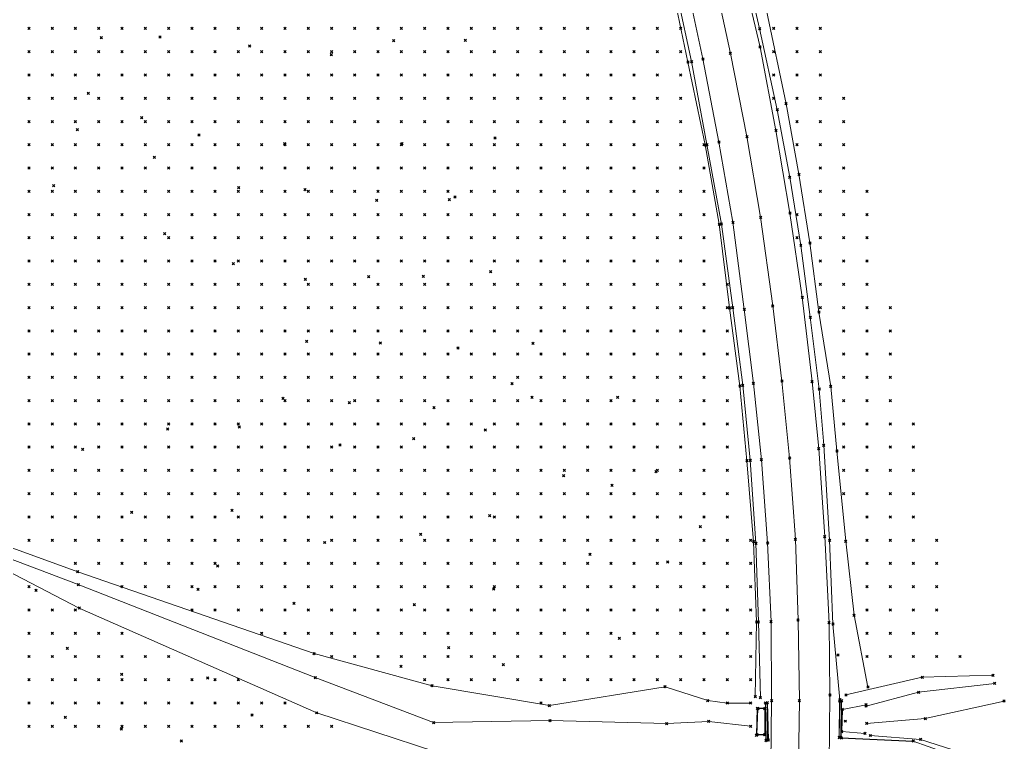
# Model space of a CAD drawing. Header units: metres. Extents: x 441556 to 446409, y 432338 to 461058.
# Drawn here: x 442330.7 to 442457.7, y 456723 to 456816.2 of the extents above; entities that cross this region are included whole.
import ezdxf

# ---------------------------------------------------------------- set-up
doc = ezdxf.new("R2010")
doc.units = ezdxf.units.M
doc.header["$MEASUREMENT"] = 0
doc.header["$PDMODE"] = 35
doc.header["$PDSIZE"] = 0.15
for name, color, linetype, lineweight in [('DTM-BRE-RevN_GRP_ CAROSABIL', 2, 'Continuous', 0), ('DTM-BRE-RevN_GRP_AX', 2, 'Continuous', 0), ('DTM-BRE-RevN_GRP_CAMERA CADERE JOS', 2, 'Continuous', 0), ('DTM-BRE-RevN_GRP_CAMERA CADERE SUS', 2, 'Continuous', 0), ('DTM-BRE-RevN_GRP_CANAL SCURGERE JOS', 2, 'Continuous', 0), ('DTM-BRE-RevN_GRP_FIRUL APEI', 2, 'Continuous', 0), ('DTM-BRE-RevN_GRP_PARAPET BETON_JOS', 2, 'Continuous', 0), ('DTM-BRE-RevN_GRP_PARAPET BETON_SUS', 2, 'Continuous', 0), ('DTM-BRE-RevN_GRP_PARAPET METALIC', 2, 'Continuous', 0), ('DTM-BRE-RevN_GRP_RAU', 2, 'Continuous', 0), ('DTM-BRE-RevN_GRP_TALUZ SUS', 2, 'Continuous', 0), ('DTM-BRE-RevN_YP_RevK', 1, 'Continuous', 0), ('DTM-BRE-RevN_YP_RevK_0YP', 1, 'Continuous', 0), ('DTM-BRE-RevN_YP_RevN', 1, 'Continuous', 30), ('DTM-NOK-RevN_LIDAR_co_lidar', 91, 'Continuous', 0), ('DTM-NOK-RevN_RTK', 32, 'Continuous', 0)]:
    doc.layers.add(name, color=color, linetype=linetype, lineweight=lineweight)

msp = doc.modelspace()

# ---------------------------------------------------------------- linework, layer by layer
at = {"layer": 'DTM-BRE-RevN_GRP_ CAROSABIL'}
for p, q in [((442423.613, 456823.424, 363.708), (442426.131, 456812.699, 363.802)), ((442416.584, 456821.347, 363.652), (442418.772, 456811.158, 363.645)), ((442426.131, 456812.699, 363.802), (442428.19, 456801.95, 363.737)), ((442418.772, 456811.158, 363.645), (442420.835, 456800.438, 363.617)), ((442428.19, 456801.95, 363.737), (442429.987, 456791.295, 363.735)), ((442420.835, 456800.438, 363.617), (442422.646, 456790.096, 363.606)), ((442429.987, 456791.295, 363.735), (442431.582, 456780.435, 363.74)), ((442422.646, 456790.096, 363.606), (442424.102, 456778.858, 363.583)), ((442431.582, 456780.435, 363.74), (442432.847, 456769.564, 363.726)), ((442424.102, 456778.858, 363.583), (442425.283, 456769.326, 363.559)), ((442425.283, 456769.326, 363.559), (442426.319, 456759.49, 363.534)), ((442432.847, 456769.564, 363.726), (442433.69, 456760.904, 363.7)), ((442433.69, 456760.904, 363.7), (442434.464, 456749.565, 363.721)), ((442426.319, 456759.49, 363.534), (442427.102, 456748.749, 363.527)), ((442434.464, 456749.565, 363.721), (442435.023, 456738.465, 363.654)), ((442427.102, 456748.749, 363.527), (442427.551, 456738.616, 363.57)), ((442427.551, 456738.616, 363.57), (442427.632, 456728.403, 363.506)), ((442435.023, 456738.465, 363.654), (442435.136, 456729.154, 363.705)), ((442435.136, 456729.154, 363.705), (442434.948, 456711.799, 363.609)), ((442427.632, 456728.403, 363.506), (442427.435, 456711.834, 363.463))]:
    msp.add_line(p, q, dxfattribs=at)
at = {"layer": 'DTM-BRE-RevN_GRP_AX'}
for p, q in [((442422.311, 456811.869, 363.736), (442419.99, 456822.602, 363.703)), ((442424.45, 456801.141, 363.73), (442422.311, 456811.869, 363.736)), ((442426.21, 456790.753, 363.687), (442424.45, 456801.141, 363.73)), ((442427.778, 456779.311, 363.674), (442426.21, 456790.753, 363.687)), ((442428.957, 456769.619, 363.645), (442427.778, 456779.311, 363.674)), ((442429.935, 456759.721, 363.644), (442428.957, 456769.619, 363.645)), ((442430.701, 456749.228, 363.579), (442429.935, 456759.721, 363.644)), ((442431.033, 456738.809, 363.569), (442430.701, 456749.228, 363.579)), ((442431.204, 456728.427, 363.604), (442431.033, 456738.809, 363.569)), ((442430.987, 456711.673, 363.637), (442431.204, 456728.427, 363.604))]:
    msp.add_line(p, q, dxfattribs=at)
at = {"layer": 'DTM-BRE-RevN_GRP_CAMERA CADERE JOS'}
for p, q in [((442425.723, 456724.035, 361.944), (442425.856, 456727.367, 362.604)), ((442425.856, 456727.367, 362.604), (442426.738, 456727.391, 361.643)), ((442426.738, 456727.391, 361.643), (442426.745, 456724.038, 361.572)), ((442426.745, 456724.038, 361.572), (442425.723, 456724.035, 361.944))]:
    msp.add_line(p, q, dxfattribs=at)
at = {"layer": 'DTM-BRE-RevN_GRP_CAMERA CADERE SUS'}
for p, q in [((442425.661, 456723.959, 363.08), (442425.786, 456727.44, 363.102)), ((442425.786, 456727.44, 363.102), (442426.774, 456727.446, 363.258)), ((442426.774, 456727.446, 363.258), (442426.767, 456724.01, 363.064)), ((442426.767, 456724.01, 363.064), (442425.661, 456723.959, 363.08))]:
    msp.add_line(p, q, dxfattribs=at)
at = {"layer": 'DTM-BRE-RevN_GRP_CANAL SCURGERE JOS'}
for p, q in [((442436.758, 456727.277, 361.204), (442439.807, 456727.88, 361.182)), ((442436.674, 456724.431, 361.109), (442436.758, 456727.277, 361.204)), ((442439.651, 456724.182, 361.307), (442436.674, 456724.431, 361.109))]:
    msp.add_line(p, q, dxfattribs=at)
at = {"layer": 'DTM-BRE-RevN_GRP_FIRUL APEI'}
for p, q in [((442323.021, 456749.153, 384.99), (442338.279, 456743.38, 382.37)), ((442338.279, 456743.38, 382.37), (442368.814, 456731.394, 375.429)), ((442368.814, 456731.394, 375.429), (442384.073, 456725.59, 372.046)), ((442447.413, 456726.096, 359.285), (442457.586, 456728.371, 358.35)), ((442439.865, 456725.481, 360.696), (442447.413, 456726.096, 359.285)), ((442384.073, 456725.59, 372.046), (442399.075, 456725.85, 370.171)), ((442399.075, 456725.85, 370.171), (442414.105, 456725.461, 365.944)), ((442414.105, 456725.461, 365.944), (442419.518, 456725.747, 364.63)), ((442419.518, 456725.747, 364.63), (442424.907, 456725.112, 362.899))]:
    msp.add_line(p, q, dxfattribs=at)
at = {"layer": 'DTM-BRE-RevN_GRP_PARAPET BETON_JOS'}
for p, q in [((442426.821, 456728.104, 363.201), (442427.077, 456728.166, 363.349)), ((442426.896, 456723.267, 363.226), (442426.821, 456728.104, 363.201)), ((442427.077, 456728.166, 363.349), (442427.205, 456723.327, 363.426)), ((442436.347, 456723.64, 363.804), (442436.377, 456728.386, 363.789)), ((442436.377, 456728.386, 363.789), (442436.651, 456728.422, 363.695)), ((442436.6, 456723.608, 363.751), (442436.347, 456723.64, 363.804)), ((442427.205, 456723.327, 363.426), (442426.896, 456723.267, 363.226))]:
    msp.add_line(p, q, dxfattribs=at)
at = {"layer": 'DTM-BRE-RevN_GRP_PARAPET BETON_SUS'}
for p, q in [((442426.83, 456728.093, 363.8), (442427.041, 456728.123, 363.796)), ((442426.929, 456723.362, 363.821), (442426.83, 456728.093, 363.8)), ((442427.041, 456728.123, 363.796), (442427.079, 456723.363, 363.719)), ((442436.333, 456723.669, 363.949), (442436.428, 456728.347, 364.044)), ((442436.428, 456728.347, 364.044), (442436.611, 456728.355, 364.054)), ((442436.611, 456728.355, 364.054), (442436.566, 456723.647, 363.948)), ((442436.566, 456723.647, 363.948), (442436.333, 456723.669, 363.949)), ((442427.079, 456723.363, 363.719), (442426.929, 456723.362, 363.821))]:
    msp.add_line(p, q, dxfattribs=at)
at = {"layer": 'DTM-BRE-RevN_GRP_PARAPET METALIC'}
for p, q in [((442423.574, 456825.88, 363.81), (442426.086, 456815.078, 363.832)), ((442426.086, 456815.078, 363.832), (442428.344, 456804.62, 363.782)), ((442428.344, 456804.62, 363.782), (442429.965, 456795.903, 363.756)), ((442429.965, 456795.903, 363.756), (442431.391, 456787.125, 363.732)), ((442431.391, 456787.125, 363.732), (442432.606, 456777.857, 363.757)), ((442432.606, 456777.857, 363.757), (442433.763, 456768.585, 363.76)), ((442433.763, 456768.585, 363.76), (442434.35, 456761.351, 363.729)), ((442434.35, 456761.351, 363.729), (442435.093, 456749.089, 363.726)), ((442435.093, 456749.089, 363.726), (442435.535, 456738.284, 363.672)), ((442435.535, 456738.284, 363.672), (442436.438, 456728.531, 363.755))]:
    msp.add_line(p, q, dxfattribs=at)
at = {"layer": 'DTM-BRE-RevN_GRP_RAU'}
for p, q in [((442322.96, 456750.6, 386.37), (442338.209, 456745.033, 383.611)), ((442323.059, 456748.257, 386.439), (442338.408, 456740.348, 383.473)), ((442338.209, 456745.033, 383.611), (442368.682, 456734.495, 378.395)), ((442338.408, 456740.348, 383.473), (442369.006, 456726.846, 377.498)), ((442368.682, 456734.495, 378.395), (442383.872, 456730.336, 375.046)), ((442383.872, 456730.336, 375.046), (442398.993, 456727.786, 371.671)), ((442398.993, 456727.786, 371.671), (442413.905, 456730.2, 368.858)), ((442413.905, 456730.2, 368.858), (442419.404, 456728.431, 366.458)), ((442446.573, 456729.499, 360.487), (442456.369, 456730.649, 358.44)), ((442439.804, 456727.707, 361.078), (442446.573, 456729.499, 360.487)), ((442419.404, 456728.431, 366.458), (442421.908, 456728.112, 365.069)), ((442369.006, 456726.846, 377.498), (442384.232, 456721.844, 374.484)), ((442446.815, 456723.411, 361.094), (442440.334, 456723.923, 361.288)), ((442453.122, 456721.384, 360.504), (442446.815, 456723.411, 361.094))]:
    msp.add_line(p, q, dxfattribs=at)
at = {"layer": 'DTM-BRE-RevN_GRP_TALUZ SUS'}
for p, q in [((442429.493, 456805.379, 363.453), (442426.968, 456817.416, 363.297)), ((442431.155, 456796.299, 363.684), (442429.493, 456805.379, 363.453)), ((442432.557, 456787.433, 363.673), (442431.155, 456796.299, 363.684)), ((442433.718, 456778.515, 363.695), (442432.557, 456787.433, 363.673)), ((442435.247, 456768.933, 363.556), (442433.718, 456778.515, 363.695)), ((442436.044, 456760.628, 363.779), (442435.247, 456768.933, 363.556)), ((442437.175, 456748.961, 363.698), (442436.044, 456760.628, 363.779)), ((442438.254, 456739.423, 363.707), (442437.175, 456748.961, 363.698)), ((442440.037, 456730.174, 363.606), (442438.254, 456739.423, 363.707)), ((442437.208, 456729.154, 363.706), (442447.026, 456731.43, 360.659)), ((442447.026, 456731.43, 360.659), (442456.159, 456731.699, 358.3)), ((442451.659, 456721.127, 363.128), (442445.883, 456723.212, 363.13))]:
    msp.add_line(p, q, dxfattribs=at)
at = {"layer": 'DTM-BRE-RevN_YP_RevK'}
msp.add_line((442424.907, 456728.112, 364.132), (442421.908, 456728.112, 365.069), dxfattribs=at)
at = {"layer": 'DTM-BRE-RevN_YP_RevK_0YP'}
for p, q in [((442416.847, 456810.767, 363.905), (442414.728, 456820.936, 363.942)), ((442415.107, 456820.93, 363.36), (442417.305, 456810.826, 363.233)), ((442419.077, 456800.078, 363.773), (442416.847, 456810.767, 363.905)), ((442417.305, 456810.826, 363.233), (442419.282, 456800.111, 363.371)), ((442420.877, 456789.84, 363.602), (442419.077, 456800.078, 363.773)), ((442419.282, 456800.111, 363.371), (442421.163, 456789.869, 363.28)), ((442422.216, 456779.058, 363.613), (442420.877, 456789.84, 363.602)), ((442421.163, 456789.869, 363.28), (442422.621, 456779.073, 363.031)), ((442423.531, 456768.977, 363.649), (442422.216, 456779.058, 363.613)), ((442422.621, 456779.073, 363.031), (442423.91, 456769.084, 363.089)), ((442424.437, 456759.346, 363.67), (442423.531, 456768.977, 363.649)), ((442423.91, 456769.084, 363.089), (442424.872, 456759.422, 363.137)), ((442425.296, 456748.911, 363.608), (442424.437, 456759.346, 363.67)), ((442424.872, 456759.422, 363.137), (442425.609, 456748.707, 363.108)), ((442425.698, 456738.561, 363.596), (442425.296, 456748.911, 363.608)), ((442425.609, 456748.707, 363.108), (442425.918, 456738.577, 363.092)), ((442425.517, 456728.937, 363.481), (442425.698, 456738.561, 363.596)), ((442425.918, 456738.577, 363.092), (442426.187, 456728.817, 362.847))]:
    msp.add_line(p, q, dxfattribs=at)
at = {"layer": 'DTM-BRE-RevN_YP_RevN'}
for q in [(442436.651, 456728.422, 363.695), (442445.883, 456723.212, 363.13)]:
    msp.add_line((442436.6, 456723.608, 363.751), q, dxfattribs=at)
at = {"layer": 'DTM-NOK-RevN_LIDAR_co_lidar'}
for p in [(442331.928, 456815.093, 386.983), (442334.927, 456815.093, 386.43), (442337.926, 456815.093, 385.684), (442340.926, 456815.093, 384.922), (442343.925, 456815.093, 384.155), (442346.924, 456815.093, 383.439), (442349.924, 456815.093, 382.569), (442352.923, 456815.093, 381.902), (442355.922, 456815.093, 381.277), (442358.922, 456815.093, 380.615), (442361.921, 456815.093, 379.91), (442364.921, 456815.093, 379.255), (442367.92, 456815.093, 378.564), (442370.919, 456815.093, 377.908), (442373.919, 456815.093, 377.314), (442376.918, 456815.093, 376.727), (442379.917, 456815.093, 376.101), (442382.917, 456815.093, 375.37), (442385.916, 456815.093, 374.575), (442388.915, 456815.093, 373.847), (442391.915, 456815.093, 373.158), (442394.914, 456815.093, 372.374), (442397.913, 456815.093, 371.304), (442400.913, 456815.093, 370.514), (442403.912, 456815.093, 369.698), (442406.911, 456815.093, 368.922), (442409.911, 456815.093, 367.804), (442412.91, 456815.093, 365.917), (442415.909, 456815.093, 364.444), (442427.907, 456815.093, 363.089), (442430.906, 456815.093, 361.369), (442433.905, 456815.093, 359.194), (442331.928, 456812.093, 386.918), (442334.927, 456812.093, 386.407), (442337.926, 456812.093, 385.87), (442340.926, 456812.093, 385.006), (442343.925, 456812.093, 384.212), (442346.924, 456812.093, 383.505), (442349.924, 456812.093, 382.803), (442352.923, 456812.093, 382.118), (442355.922, 456812.093, 381.39), (442358.922, 456812.093, 380.754), (442361.921, 456812.093, 380.096), (442364.921, 456812.093, 379.413), (442367.92, 456812.093, 378.656), (442370.919, 456812.093, 377.972), (442373.919, 456812.093, 377.36), (442376.918, 456812.093, 376.78), (442379.917, 456812.093, 376.185), (442382.917, 456812.093, 375.469), (442385.916, 456812.093, 374.678), (442388.915, 456812.093, 373.915), (442391.915, 456812.093, 373.173), (442394.914, 456812.093, 372.492), (442397.913, 456812.093, 371.729), (442400.913, 456812.093, 370.876), (442403.912, 456812.093, 370.084), (442406.911, 456812.093, 368.837), (442409.911, 456812.093, 367.62), (442412.91, 456812.093, 366.493), (442415.909, 456812.093, 364.474), (442427.907, 456812.093, 363.215), (442430.906, 456812.093, 361.782), (442433.905, 456812.093, 359.759), (442331.928, 456809.094, 386.559), (442334.927, 456809.094, 386.01), (442337.926, 456809.094, 385.63), (442340.926, 456809.094, 385.026), (442343.925, 456809.094, 384.275), (442346.924, 456809.094, 383.506), (442349.924, 456809.094, 382.811), (442352.923, 456809.094, 382.159), (442355.922, 456809.094, 381.378), (442358.922, 456809.094, 380.68), (442361.921, 456809.094, 380.021), (442364.921, 456809.094, 379.341), (442367.92, 456809.094, 378.645), (442370.919, 456809.094, 378.04), (442373.919, 456809.094, 377.394), (442376.918, 456809.094, 376.723), (442379.917, 456809.094, 376.112), (442382.917, 456809.094, 375.388), (442385.916, 456809.094, 374.562), (442388.915, 456809.094, 373.827), (442391.915, 456809.094, 373.081), (442394.914, 456809.094, 372.492), (442397.913, 456809.094, 371.959), (442400.913, 456809.094, 371.224), (442403.912, 456809.094, 370.241), (442406.911, 456809.094, 368.993), (442409.911, 456809.094, 368.081), (442412.91, 456809.094, 366.94), (442415.909, 456809.094, 364.929), (442427.907, 456809.094, 363.512), (442430.906, 456809.094, 362.174), (442433.905, 456809.094, 360.213), (442331.928, 456806.094, 386.35), (442334.927, 456806.094, 385.68), (442337.926, 456806.094, 385.164), (442340.926, 456806.094, 384.919), (442343.925, 456806.094, 384.389), (442346.924, 456806.094, 383.612), (442349.924, 456806.094, 382.831), (442352.923, 456806.094, 382.113), (442355.922, 456806.094, 381.456), (442358.922, 456806.094, 380.793), (442361.921, 456806.094, 380.134), (442364.921, 456806.094, 379.469), (442367.92, 456806.094, 378.749), (442370.919, 456806.094, 378.054), (442373.919, 456806.094, 377.388), (442376.918, 456806.094, 376.728), (442379.917, 456806.094, 376.092), (442382.917, 456806.094, 375.445), (442385.916, 456806.094, 374.719), (442388.915, 456806.094, 373.905), (442391.915, 456806.094, 373.086), (442394.914, 456806.094, 372.446), (442397.913, 456806.094, 371.982), (442400.913, 456806.094, 371.486), (442403.912, 456806.094, 370.684), (442406.911, 456806.094, 369.759), (442409.911, 456806.094, 368.484), (442412.91, 456806.094, 367.203), (442415.909, 456806.094, 365.446), (442427.907, 456806.094, 363.825), (442430.906, 456806.094, 362.664), (442433.905, 456806.094, 360.631), (442436.905, 456806.094, 358.453), (442331.928, 456803.095, 386.378), (442334.927, 456803.095, 385.633), (442337.926, 456803.095, 385.003), (442340.926, 456803.095, 384.499), (442343.925, 456803.095, 384.178), (442346.924, 456803.095, 383.581), (442349.924, 456803.095, 382.762), (442352.923, 456803.095, 382.06), (442355.922, 456803.095, 381.436), (442358.922, 456803.095, 380.787), (442361.921, 456803.095, 380.125), (442364.921, 456803.095, 379.531), (442367.92, 456803.095, 378.867), (442370.919, 456803.095, 378.142), (442373.919, 456803.095, 377.372), (442376.918, 456803.095, 376.676), (442379.917, 456803.095, 376.069), (442382.917, 456803.095, 375.429), (442385.916, 456803.095, 374.797), (442388.915, 456803.095, 374.185), (442391.915, 456803.095, 373.538), (442394.914, 456803.095, 373.031), (442397.913, 456803.095, 372.484), (442400.913, 456803.095, 371.929), (442403.912, 456803.095, 371.303), (442406.911, 456803.095, 369.718), (442409.911, 456803.095, 368.698), (442412.91, 456803.095, 367.399), (442415.909, 456803.095, 365.961), (442430.906, 456803.095, 362.887), (442433.905, 456803.095, 360.862), (442436.905, 456803.095, 358.657), (442331.928, 456800.096, 386.616), (442334.927, 456800.096, 385.996), (442337.926, 456800.096, 385.236), (442340.926, 456800.096, 384.498), (442343.925, 456800.096, 383.888), (442346.924, 456800.096, 383.393), (442349.924, 456800.096, 382.852), (442352.923, 456800.096, 382.159), (442355.922, 456800.096, 381.472), (442358.922, 456800.096, 380.767), (442361.921, 456800.096, 380.042), (442364.921, 456800.096, 379.381), (442367.92, 456800.096, 378.775), (442370.919, 456800.096, 378.038), (442373.919, 456800.096, 377.248), (442376.918, 456800.096, 376.559), (442379.917, 456800.096, 375.955), (442382.917, 456800.096, 375.339), (442385.916, 456800.096, 374.734), (442388.915, 456800.096, 374.223), (442391.915, 456800.096, 373.708), (442394.914, 456800.096, 373.255), (442397.913, 456800.096, 372.632), (442400.913, 456800.096, 372.129), (442403.912, 456800.096, 371.497), (442406.911, 456800.096, 370.644), (442409.911, 456800.096, 368.777), (442412.91, 456800.096, 367.51), (442415.909, 456800.096, 365.854), (442418.909, 456800.096, 364.462), (442430.906, 456800.096, 363.211), (442433.905, 456800.096, 361.104), (442436.905, 456800.096, 358.977), (442331.928, 456797.096, 386.633), (442334.927, 456797.096, 386.04), (442337.926, 456797.096, 385.331), (442340.926, 456797.096, 384.665), (442343.925, 456797.096, 383.987), (442346.924, 456797.096, 383.192), (442349.924, 456797.096, 382.665), (442352.923, 456797.096, 382.286), (442355.922, 456797.096, 381.558), (442358.922, 456797.096, 380.744), (442361.921, 456797.096, 380.016), (442364.921, 456797.096, 379.4), (442367.92, 456797.096, 378.78), (442370.919, 456797.096, 378.192), (442373.919, 456797.096, 377.597), (442376.918, 456797.096, 376.936), (442379.917, 456797.096, 376.254), (442382.917, 456797.096, 375.58), (442385.916, 456797.096, 374.911), (442388.915, 456797.096, 374.342), (442391.915, 456797.096, 373.854), (442394.914, 456797.096, 373.16), (442397.913, 456797.096, 372.638), (442400.913, 456797.096, 372.05), (442403.912, 456797.096, 371.368), (442406.911, 456797.096, 370.771), (442409.911, 456797.096, 368.72), (442412.91, 456797.096, 367.605), (442415.909, 456797.096, 366.002), (442418.909, 456797.096, 364.373), (442433.905, 456797.096, 361.345), (442436.905, 456797.096, 359.377), (442331.928, 456794.097, 386.633), (442334.927, 456794.097, 386.005), (442337.926, 456794.097, 385.43), (442340.926, 456794.097, 384.74), (442343.925, 456794.097, 384.078), (442346.924, 456794.097, 383.291), (442349.924, 456794.097, 382.556), (442352.923, 456794.097, 382.045), (442355.922, 456794.097, 381.562), (442358.922, 456794.097, 380.826), (442361.921, 456794.097, 380.048), (442364.921, 456794.097, 379.473), (442367.92, 456794.097, 378.928), (442370.919, 456794.097, 378.31), (442373.919, 456794.097, 377.66), (442376.918, 456794.097, 377.002), (442379.917, 456794.097, 376.33), (442382.917, 456794.097, 375.668), (442385.916, 456794.097, 375.01), (442388.915, 456794.097, 374.405), (442391.915, 456794.097, 373.914), (442394.914, 456794.097, 373.126), (442397.913, 456794.097, 372.318), (442400.913, 456794.097, 371.763), (442403.912, 456794.097, 370.883), (442406.911, 456794.097, 370.365), (442409.911, 456794.097, 368.791), (442412.91, 456794.097, 367.461), (442415.909, 456794.097, 365.839), (442418.909, 456794.097, 364.395), (442433.905, 456794.097, 361.689), (442436.905, 456794.097, 359.671), (442439.904, 456794.097, 358.239), (442331.928, 456791.098, 386.681), (442334.927, 456791.098, 386.01), (442337.926, 456791.098, 385.419), (442340.926, 456791.098, 384.848), (442343.925, 456791.098, 384.152), (442346.924, 456791.098, 383.483), (442349.924, 456791.098, 382.764), (442352.923, 456791.098, 381.976), (442355.922, 456791.098, 381.463), (442358.922, 456791.098, 380.902), (442361.921, 456791.098, 380.208), (442364.921, 456791.098, 379.559), (442367.92, 456791.098, 378.908), (442370.919, 456791.098, 378.237), (442373.919, 456791.098, 377.611), (442376.918, 456791.098, 376.95), (442379.917, 456791.098, 376.267), (442382.917, 456791.098, 375.638), (442385.916, 456791.098, 374.992), (442388.915, 456791.098, 374.359), (442391.915, 456791.098, 373.724), (442394.914, 456791.098, 372.883), (442397.913, 456791.098, 372.053), (442400.913, 456791.098, 371.289), (442403.912, 456791.098, 370.398), (442406.911, 456791.098, 369.611), (442409.911, 456791.098, 368.389), (442412.91, 456791.098, 367.088), (442415.909, 456791.098, 366.032), (442418.909, 456791.098, 364.639), (442430.906, 456791.098, 363.604), (442433.905, 456791.098, 362.188), (442436.905, 456791.098, 360.045), (442439.904, 456791.098, 358.487), (442331.928, 456788.098, 386.875), (442334.927, 456788.098, 386.111), (442337.926, 456788.098, 385.341), (442340.926, 456788.098, 384.847), (442343.925, 456788.098, 384.191), (442346.924, 456788.098, 383.576), (442349.924, 456788.098, 382.926), (442352.923, 456788.098, 382.061), (442355.922, 456788.098, 381.361), (442358.922, 456788.098, 380.847), (442361.921, 456788.098, 380.376), (442364.921, 456788.098, 379.7), (442367.92, 456788.098, 378.942), (442370.919, 456788.098, 378.285), (442373.919, 456788.098, 377.66), (442376.918, 456788.098, 376.989), (442379.917, 456788.098, 376.271), (442382.917, 456788.098, 375.546), (442385.916, 456788.098, 374.875), (442388.915, 456788.098, 374.232), (442391.915, 456788.098, 373.517), (442394.914, 456788.098, 372.577), (442397.913, 456788.098, 371.633), (442400.913, 456788.098, 370.827), (442403.912, 456788.098, 370.146), (442406.911, 456788.098, 369.393), (442409.911, 456788.098, 368.343), (442412.91, 456788.098, 367.546), (442415.909, 456788.098, 366.559), (442418.909, 456788.098, 365.039), (442430.906, 456788.098, 363.776), (442433.905, 456788.098, 362.435), (442436.905, 456788.098, 360.235), (442439.904, 456788.098, 358.658), (442331.928, 456785.099, 386.785), (442334.927, 456785.099, 386.099), (442337.926, 456785.099, 385.35), (442340.926, 456785.099, 384.823), (442343.925, 456785.099, 384.205), (442346.924, 456785.099, 383.595), (442349.924, 456785.099, 382.863), (442352.923, 456785.099, 382.116), (442355.922, 456785.099, 381.436), (442358.922, 456785.099, 380.794), (442361.921, 456785.099, 380.406), (442364.921, 456785.099, 379.83), (442367.92, 456785.099, 379.077), (442370.919, 456785.099, 378.404), (442373.919, 456785.099, 377.754), (442376.918, 456785.099, 377.044), (442379.917, 456785.099, 376.281), (442382.917, 456785.099, 375.544), (442385.916, 456785.099, 374.886), (442388.915, 456785.099, 374.186), (442391.915, 456785.099, 373.462), (442394.914, 456785.099, 372.696), (442397.913, 456785.099, 371.928), (442400.913, 456785.099, 371.192), (442403.912, 456785.099, 370.55), (442406.911, 456785.099, 369.617), (442409.911, 456785.099, 368.698), (442412.91, 456785.099, 367.992), (442415.909, 456785.099, 366.959), (442418.909, 456785.099, 365.124), (442433.905, 456785.099, 362.734), (442436.905, 456785.099, 360.601), (442439.904, 456785.099, 358.903), (442331.928, 456782.1, 386.595), (442334.927, 456782.1, 386.035), (442337.926, 456782.1, 385.379), (442340.926, 456782.1, 384.834), (442343.925, 456782.1, 384.187), (442346.924, 456782.1, 383.501), (442349.924, 456782.1, 382.828), (442352.923, 456782.1, 382.165), (442355.922, 456782.1, 381.548), (442358.922, 456782.1, 380.792), (442361.921, 456782.1, 380.315), (442364.921, 456782.1, 379.889), (442367.92, 456782.1, 379.239), (442370.919, 456782.1, 378.523), (442373.919, 456782.1, 377.874), (442376.918, 456782.1, 377.196), (442379.917, 456782.1, 376.441), (442382.917, 456782.1, 375.691), (442385.916, 456782.1, 375.002), (442388.915, 456782.1, 374.34), (442391.915, 456782.1, 373.668), (442394.914, 456782.1, 373.015), (442397.913, 456782.1, 372.381), (442400.913, 456782.1, 371.666), (442403.912, 456782.1, 370.945), (442406.911, 456782.1, 370.119), (442409.911, 456782.1, 369.571), (442412.91, 456782.1, 368.261), (442415.909, 456782.1, 367.071), (442418.909, 456782.1, 365.199), (442421.908, 456782.1, 364.021), (442433.905, 456782.1, 363.066), (442436.905, 456782.1, 361.129), (442439.904, 456782.1, 359.248), (442331.928, 456779.1, 386.419), (442334.927, 456779.1, 385.888), (442337.926, 456779.1, 385.351), (442340.926, 456779.1, 384.789), (442343.925, 456779.1, 384.168), (442346.924, 456779.1, 383.467), (442349.924, 456779.1, 382.811), (442352.923, 456779.1, 382.117), (442355.922, 456779.1, 381.532), (442358.922, 456779.1, 380.876), (442361.921, 456779.1, 380.276), (442364.921, 456779.1, 379.903), (442367.92, 456779.1, 379.372), (442370.919, 456779.1, 378.708), (442373.919, 456779.1, 378.032), (442376.918, 456779.1, 377.306), (442379.917, 456779.1, 376.57), (442382.917, 456779.1, 375.863), (442385.916, 456779.1, 375.179), (442388.915, 456779.1, 374.549), (442391.915, 456779.1, 373.894), (442394.914, 456779.1, 373.215), (442397.913, 456779.1, 372.549), (442400.913, 456779.1, 371.954), (442403.912, 456779.1, 371.185), (442406.911, 456779.1, 369.991), (442409.911, 456779.1, 369.14), (442412.91, 456779.1, 367.889), (442415.909, 456779.1, 366.786), (442418.909, 456779.1, 365.441), (442421.908, 456779.1, 364.155), (442433.905, 456779.1, 363.339), (442436.905, 456779.1, 361.632), (442439.904, 456779.1, 359.565), (442442.903, 456779.1, 358.222), (442331.928, 456776.101, 386.188), (442334.927, 456776.101, 385.625), (442337.926, 456776.101, 385.131), (442340.926, 456776.101, 384.575), (442343.925, 456776.101, 384.045), (442346.924, 456776.101, 383.427), (442349.924, 456776.101, 382.769), (442352.923, 456776.101, 382.08), (442355.922, 456776.101, 381.519), (442358.922, 456776.101, 380.95), (442361.921, 456776.101, 380.262), (442364.921, 456776.101, 379.85), (442367.92, 456776.101, 379.408), (442370.919, 456776.101, 378.845), (442373.919, 456776.101, 378.174), (442376.918, 456776.101, 377.419), (442379.917, 456776.101, 376.683), (442382.917, 456776.101, 375.965), (442385.916, 456776.101, 375.264), (442388.915, 456776.101, 374.641), (442391.915, 456776.101, 373.993), (442394.914, 456776.101, 373.319), (442397.913, 456776.101, 372.65), (442400.913, 456776.101, 372.042), (442403.912, 456776.101, 370.946), (442406.911, 456776.101, 369.237), (442409.911, 456776.101, 368.475), (442412.91, 456776.101, 367.626), (442415.909, 456776.101, 366.722), (442418.909, 456776.101, 365.544), (442421.908, 456776.101, 364.191), (442436.905, 456776.101, 362.123), (442439.904, 456776.101, 359.889), (442442.903, 456776.101, 358.426), (442331.928, 456773.102, 386.15), (442334.927, 456773.102, 385.475), (442337.926, 456773.102, 384.94), (442340.926, 456773.102, 384.373), (442343.925, 456773.102, 383.835), (442346.924, 456773.102, 383.291), (442349.924, 456773.102, 382.676), (442352.923, 456773.102, 382.052), (442355.922, 456773.102, 381.531), (442358.922, 456773.102, 380.942), (442361.921, 456773.102, 380.213), (442364.921, 456773.102, 379.712), (442367.92, 456773.102, 379.296), (442370.919, 456773.102, 378.773), (442373.919, 456773.102, 378.162), (442376.918, 456773.102, 377.492), (442379.917, 456773.102, 376.761), (442382.917, 456773.102, 375.994), (442385.916, 456773.102, 375.262), (442388.915, 456773.102, 374.607), (442391.915, 456773.102, 373.945), (442394.914, 456773.102, 373.297), (442397.913, 456773.102, 372.648), (442400.913, 456773.102, 371.973), (442403.912, 456773.102, 370.648), (442406.911, 456773.102, 369.376), (442409.911, 456773.102, 369.092), (442412.91, 456773.102, 368.039), (442415.909, 456773.102, 367.298), (442418.909, 456773.102, 365.919), (442421.908, 456773.102, 364.372), (442436.905, 456773.102, 362.458), (442439.904, 456773.102, 360.212), (442442.903, 456773.102, 358.674), (442331.928, 456770.102, 386.289), (442334.927, 456770.102, 385.427), (442337.926, 456770.102, 384.886), (442340.926, 456770.102, 384.29), (442343.925, 456770.102, 383.649), (442346.924, 456770.102, 383.15), (442349.924, 456770.102, 382.523), (442352.923, 456770.102, 381.865), (442355.922, 456770.102, 381.368), (442358.922, 456770.102, 380.761), (442361.921, 456770.102, 380.076), (442364.921, 456770.102, 379.508), (442367.92, 456770.102, 379.02), (442370.919, 456770.102, 378.379), (442373.919, 456770.102, 377.709), (442376.918, 456770.102, 377.136), (442379.917, 456770.102, 376.543), (442382.917, 456770.102, 375.866), (442385.916, 456770.102, 375.13), (442388.915, 456770.102, 374.38), (442391.915, 456770.102, 373.731), (442394.914, 456770.102, 373.205), (442397.913, 456770.102, 372.656), (442400.913, 456770.102, 372.069), (442403.912, 456770.102, 371.072), (442406.911, 456770.102, 370.419), (442409.911, 456770.102, 369.873), (442412.91, 456770.102, 368.521), (442415.909, 456770.102, 367.841), (442418.909, 456770.102, 366.609), (442421.908, 456770.102, 364.783), (442436.905, 456770.102, 362.623), (442439.904, 456770.102, 360.552), (442442.903, 456770.102, 358.981), (442331.928, 456767.103, 386.255), (442334.927, 456767.103, 385.406), (442337.926, 456767.103, 384.812), (442340.926, 456767.103, 384.189), (442343.925, 456767.103, 383.536), (442346.924, 456767.103, 382.996), (442349.924, 456767.103, 382.406), (442352.923, 456767.103, 381.713), (442355.922, 456767.103, 381.151), (442358.922, 456767.103, 380.531), (442361.921, 456767.103, 379.929), (442364.921, 456767.103, 379.286), (442367.92, 456767.103, 378.758), (442370.919, 456767.103, 378.02), (442373.919, 456767.103, 377.2), (442376.918, 456767.103, 376.603), (442379.917, 456767.103, 376.122), (442382.917, 456767.103, 375.56), (442385.916, 456767.103, 374.875), (442388.915, 456767.103, 374.219), (442391.915, 456767.103, 373.752), (442394.914, 456767.103, 373.332), (442397.913, 456767.103, 372.859), (442400.913, 456767.103, 372.274), (442403.912, 456767.103, 371.608), (442406.911, 456767.103, 370.96), (442409.911, 456767.103, 370.182), (442412.91, 456767.103, 368.951), (442415.909, 456767.103, 368.105), (442418.909, 456767.103, 366.935), (442421.908, 456767.103, 364.92), (442436.905, 456767.103, 362.772), (442439.904, 456767.103, 360.819), (442442.903, 456767.103, 359.258), (442331.928, 456764.104, 386.151), (442334.927, 456764.104, 385.519), (442337.926, 456764.104, 384.796), (442340.926, 456764.104, 384.103), (442343.925, 456764.104, 383.494), (442346.924, 456764.104, 382.848), (442349.924, 456764.104, 382.301), (442352.923, 456764.104, 381.766), (442355.922, 456764.104, 381.198), (442358.922, 456764.104, 380.579), (442361.921, 456764.104, 379.978), (442364.921, 456764.104, 379.156), (442367.92, 456764.104, 378.718), (442370.919, 456764.104, 378.187), (442373.919, 456764.104, 377.41), (442376.918, 456764.104, 376.672), (442379.917, 456764.104, 376.06), (442382.917, 456764.104, 375.524), (442385.916, 456764.104, 374.981), (442388.915, 456764.104, 374.534), (442391.915, 456764.104, 374.138), (442394.914, 456764.104, 373.558), (442397.913, 456764.104, 372.929), (442400.913, 456764.104, 372.291), (442403.912, 456764.104, 371.671), (442406.911, 456764.104, 370.994), (442409.911, 456764.104, 370.335), (442412.91, 456764.104, 369.332), (442415.909, 456764.104, 368.429), (442418.909, 456764.104, 367.115), (442421.908, 456764.104, 365.012), (442436.905, 456764.104, 362.898), (442439.904, 456764.104, 360.919), (442442.903, 456764.104, 359.318), (442445.903, 456764.104, 358.509), (442331.928, 456761.104, 386.15), (442334.927, 456761.104, 385.482), (442337.926, 456761.104, 384.693), (442340.926, 456761.104, 383.977), (442343.925, 456761.104, 383.277), (442346.924, 456761.104, 382.634), (442349.924, 456761.104, 382.113), (442352.923, 456761.104, 381.739), (442355.922, 456761.104, 381.308), (442358.922, 456761.104, 380.652), (442361.921, 456761.104, 380.017), (442364.921, 456761.104, 379.152), (442367.92, 456761.104, 378.733), (442370.919, 456761.104, 378.401), (442373.919, 456761.104, 377.793), (442376.918, 456761.104, 377.101), (442379.917, 456761.104, 376.484), (442382.917, 456761.104, 375.924), (442385.916, 456761.104, 375.359), (442388.915, 456761.104, 374.82), (442391.915, 456761.104, 374.236), (442394.914, 456761.104, 373.565), (442397.913, 456761.104, 372.889), (442400.913, 456761.104, 372.26), (442403.912, 456761.104, 371.713), (442406.911, 456761.104, 371.024), (442409.911, 456761.104, 370.463), (442412.91, 456761.104, 369.495), (442415.909, 456761.104, 368.489), (442418.909, 456761.104, 367.42), (442421.908, 456761.104, 365.434), (442436.905, 456761.104, 363.127), (442439.904, 456761.104, 361.205), (442442.903, 456761.104, 359.52), (442445.903, 456761.104, 358.774), (442331.928, 456758.105, 386.029), (442334.927, 456758.105, 385.254), (442337.926, 456758.105, 384.483), (442340.926, 456758.105, 383.676), (442343.925, 456758.105, 382.874), (442346.924, 456758.105, 382.179), (442349.924, 456758.105, 381.859), (442352.923, 456758.105, 381.476), (442355.922, 456758.105, 381.061), (442358.922, 456758.105, 380.537), (442361.921, 456758.105, 379.963), (442364.921, 456758.105, 379.154), (442367.92, 456758.105, 378.782), (442370.919, 456758.105, 378.486), (442373.919, 456758.105, 377.893), (442376.918, 456758.105, 377.201), (442379.917, 456758.105, 376.545), (442382.917, 456758.105, 375.941), (442385.916, 456758.105, 375.365), (442388.915, 456758.105, 374.774), (442391.915, 456758.105, 374.245), (442394.914, 456758.105, 373.678), (442397.913, 456758.105, 373.058), (442400.913, 456758.105, 372.443), (442403.912, 456758.105, 371.87), (442406.911, 456758.105, 371.158), (442409.911, 456758.105, 370.661), (442412.91, 456758.105, 369.709), (442415.909, 456758.105, 368.618), (442418.909, 456758.105, 367.609), (442421.908, 456758.105, 365.688), (442436.905, 456758.105, 363.337), (442439.904, 456758.105, 361.481), (442442.903, 456758.105, 359.747), (442445.903, 456758.105, 359.136), (442331.928, 456755.106, 385.586), (442334.927, 456755.106, 384.78), (442337.926, 456755.106, 384.01), (442340.926, 456755.106, 383.41), (442343.925, 456755.106, 382.663), (442346.924, 456755.106, 382.088), (442349.924, 456755.106, 381.693), (442352.923, 456755.106, 381.073), (442355.922, 456755.106, 380.603), (442358.922, 456755.106, 380.209), (442361.921, 456755.106, 379.674), (442364.921, 456755.106, 379.052), (442367.92, 456755.106, 378.81), (442370.919, 456755.106, 378.533), (442373.919, 456755.106, 377.981), (442376.918, 456755.106, 377.357), (442379.917, 456755.106, 376.714), (442382.917, 456755.106, 376.023), (442385.916, 456755.106, 375.325), (442388.915, 456755.106, 374.66), (442391.915, 456755.106, 374.112), (442394.914, 456755.106, 373.665), (442397.913, 456755.106, 373.134), (442400.913, 456755.106, 372.563), (442403.912, 456755.106, 371.936), (442406.911, 456755.106, 371.28), (442409.911, 456755.106, 370.655), (442412.91, 456755.106, 369.732), (442415.909, 456755.106, 368.703), (442418.909, 456755.106, 367.453), (442421.908, 456755.106, 366.039), (442436.905, 456755.106, 363.509), (442439.904, 456755.106, 361.737), (442442.903, 456755.106, 360.034), (442445.903, 456755.106, 359.235), (442331.928, 456752.106, 385.582), (442334.927, 456752.106, 384.78), (442337.926, 456752.106, 383.964), (442340.926, 456752.106, 383.207), (442343.925, 456752.106, 382.722), (442346.924, 456752.106, 382.218), (442349.924, 456752.106, 381.597), (442352.923, 456752.106, 380.855), (442355.922, 456752.106, 380.325), (442358.922, 456752.106, 379.885), (442361.921, 456752.106, 379.364), (442364.921, 456752.106, 378.941), (442367.92, 456752.106, 378.792), (442370.919, 456752.106, 378.535), (442373.919, 456752.106, 378.037), (442376.918, 456752.106, 377.391), (442379.917, 456752.106, 376.678), (442382.917, 456752.106, 375.994), (442385.916, 456752.106, 375.339), (442388.915, 456752.106, 374.686), (442391.915, 456752.106, 374.067), (442394.914, 456752.106, 373.515), (442397.913, 456752.106, 372.996), (442400.913, 456752.106, 372.363), (442403.912, 456752.106, 371.748), (442406.911, 456752.106, 371.141), (442409.911, 456752.106, 370.527), (442412.91, 456752.106, 369.815), (442415.909, 456752.106, 368.814), (442418.909, 456752.106, 367.665), (442421.908, 456752.106, 366.121), (442439.904, 456752.106, 361.694), (442442.903, 456752.106, 360.205), (442445.903, 456752.106, 359.384), (442331.928, 456749.107, 385.418), (442334.927, 456749.107, 385.004), (442337.926, 456749.107, 384.191), (442340.926, 456749.107, 383.416), (442343.925, 456749.107, 382.944), (442346.924, 456749.107, 382.457), (442349.924, 456749.107, 381.637), (442352.923, 456749.107, 380.795), (442355.922, 456749.107, 380.131), (442358.922, 456749.107, 379.608), (442361.921, 456749.107, 379.039), (442364.921, 456749.107, 378.773), (442367.92, 456749.107, 378.533), (442370.919, 456749.107, 378.062), (442373.919, 456749.107, 377.564), (442376.918, 456749.107, 377.059), (442379.917, 456749.107, 376.43), (442382.917, 456749.107, 375.745), (442385.916, 456749.107, 375.082), (442388.915, 456749.107, 374.484), (442391.915, 456749.107, 373.905), (442394.914, 456749.107, 373.29), (442397.913, 456749.107, 372.649), (442400.913, 456749.107, 372.036), (442403.912, 456749.107, 371.445), (442406.911, 456749.107, 371.006), (442409.911, 456749.107, 370.465), (442412.91, 456749.107, 369.874), (442415.909, 456749.107, 369.017), (442418.909, 456749.107, 367.987), (442421.908, 456749.107, 366.283), (442424.907, 456749.107, 364.454), (442439.904, 456749.107, 362.123), (442442.903, 456749.107, 360.489), (442445.903, 456749.107, 359.542), (442448.902, 456749.107, 358.707), (442337.926, 456746.108, 383.682), (442340.926, 456746.108, 383.345), (442343.925, 456746.108, 382.902), (442346.924, 456746.108, 382.6), (442349.924, 456746.108, 381.904), (442352.923, 456746.108, 380.913), (442355.922, 456746.108, 380.04), (442358.922, 456746.108, 379.336), (442361.921, 456746.108, 378.941), (442364.921, 456746.108, 378.784), (442367.92, 456746.108, 378.348), (442370.919, 456746.108, 377.727), (442373.919, 456746.108, 377.132), (442376.918, 456746.108, 376.569), (442379.917, 456746.108, 376.019), (442382.917, 456746.108, 375.474), (442385.916, 456746.108, 374.931), (442388.915, 456746.108, 374.358), (442391.915, 456746.108, 373.759), (442394.914, 456746.108, 373.221), (442397.913, 456746.108, 372.618), (442400.913, 456746.108, 372.096), (442403.912, 456746.108, 371.428), (442406.911, 456746.108, 370.957), (442409.911, 456746.108, 370.454), (442412.91, 456746.108, 369.907), (442415.909, 456746.108, 369.121), (442418.909, 456746.108, 367.549), (442421.908, 456746.108, 366.164), (442424.907, 456746.108, 364.34), (442439.904, 456746.108, 362.167), (442442.903, 456746.108, 360.595), (442445.903, 456746.108, 359.706), (442448.902, 456746.108, 358.98), (442331.928, 456743.108, 384.572), (442343.925, 456743.108, 382.446), (442346.924, 456743.108, 382.06), (442349.924, 456743.108, 381.977), (442352.923, 456743.108, 381.381), (442355.922, 456743.108, 380.672), (442358.922, 456743.108, 379.622), (442361.921, 456743.108, 379.149), (442364.921, 456743.108, 378.839), (442367.92, 456743.108, 378.357), (442370.919, 456743.108, 377.612), (442373.919, 456743.108, 376.922), (442376.918, 456743.108, 376.365), (442379.917, 456743.108, 375.756), (442382.917, 456743.108, 375.149), (442385.916, 456743.108, 374.594), (442388.915, 456743.108, 374.015), (442391.915, 456743.108, 373.447), (442394.914, 456743.108, 372.904), (442397.913, 456743.108, 372.414), (442400.913, 456743.108, 371.818), (442403.912, 456743.108, 371.157), (442406.911, 456743.108, 370.635), (442409.911, 456743.108, 370.107), (442412.91, 456743.108, 369.466), (442415.909, 456743.108, 368.51), (442418.909, 456743.108, 367.617), (442421.908, 456743.108, 366.566), (442424.907, 456743.108, 364.784), (442439.904, 456743.108, 362.903), (442442.903, 456743.108, 361.199), (442445.903, 456743.108, 359.966), (442448.902, 456743.108, 359.221), (442331.928, 456740.109, 385.151), (442334.927, 456740.109, 384.361), (442337.926, 456740.109, 383.679), (442352.923, 456740.109, 380.954), (442355.922, 456740.109, 380.677), (442358.922, 456740.109, 379.888), (442361.921, 456740.109, 379.44), (442364.921, 456740.109, 378.968), (442367.92, 456740.109, 378.376), (442370.919, 456740.109, 377.663), (442373.919, 456740.109, 376.87), (442376.918, 456740.109, 376.131), (442379.917, 456740.109, 375.502), (442382.917, 456740.109, 374.976), (442385.916, 456740.109, 374.514), (442388.915, 456740.109, 373.979), (442391.915, 456740.109, 373.316), (442394.914, 456740.109, 372.686), (442397.913, 456740.109, 372.175), (442400.913, 456740.109, 371.644), (442403.912, 456740.109, 371.228), (442406.911, 456740.109, 370.609), (442409.911, 456740.109, 370.176), (442412.91, 456740.109, 369.761), (442415.909, 456740.109, 369.244), (442418.909, 456740.109, 368.219), (442421.908, 456740.109, 366.152), (442424.907, 456740.109, 364.303), (442439.904, 456740.109, 362.834), (442442.903, 456740.109, 361.228), (442445.903, 456740.109, 359.959), (442448.902, 456740.109, 359.259), (442331.928, 456737.11, 384.589), (442334.927, 456737.11, 384.342), (442337.926, 456737.11, 383.785), (442340.926, 456737.11, 383.443), (442343.925, 456737.11, 382.762), (442361.921, 456737.11, 379.411), (442364.921, 456737.11, 378.884), (442367.92, 456737.11, 378.475), (442370.919, 456737.11, 377.957), (442373.919, 456737.11, 377.227), (442376.918, 456737.11, 376.427), (442379.917, 456737.11, 375.537), (442382.917, 456737.11, 374.73), (442385.916, 456737.11, 374.331), (442388.915, 456737.11, 374.037), (442391.915, 456737.11, 373.411), (442394.914, 456737.11, 372.844), (442397.913, 456737.11, 372.306), (442400.913, 456737.11, 371.685), (442403.912, 456737.11, 371.373), (442406.911, 456737.11, 370.938), (442409.911, 456737.11, 370.307), (442412.91, 456737.11, 369.755), (442415.909, 456737.11, 369.1), (442418.909, 456737.11, 367.743), (442421.908, 456737.11, 366.202), (442424.907, 456737.11, 364.658), (442439.904, 456737.11, 362.897), (442442.903, 456737.11, 361.337), (442445.903, 456737.11, 360.117), (442448.902, 456737.11, 359.474), (442331.928, 456734.11, 384.005), (442334.927, 456734.11, 383.831), (442337.926, 456734.11, 383.267), (442340.926, 456734.11, 382.924), (442343.925, 456734.11, 382.797), (442346.924, 456734.11, 381.826), (442349.924, 456734.11, 381.233), (442370.919, 456734.11, 377.733), (442373.919, 456734.11, 377.273), (442376.918, 456734.11, 376.76), (442379.917, 456734.11, 375.998), (442382.917, 456734.11, 374.949), (442385.916, 456734.11, 374.027), (442388.915, 456734.11, 373.588), (442391.915, 456734.11, 373.224), (442394.914, 456734.11, 372.601), (442397.913, 456734.11, 371.924), (442400.913, 456734.11, 371.567), (442403.912, 456734.11, 371.081), (442406.911, 456734.11, 370.455), (442409.911, 456734.11, 369.749), (442412.91, 456734.11, 369.144), (442415.909, 456734.11, 368.481), (442418.909, 456734.11, 367.502), (442421.908, 456734.11, 365.685), (442424.907, 456734.11, 364.52), (442439.904, 456734.11, 363.125), (442442.903, 456734.11, 361.702), (442445.903, 456734.11, 360.391), (442448.902, 456734.11, 359.731), (442451.901, 456734.11, 359.058), (442331.928, 456731.111, 383.836), (442334.927, 456731.111, 383.291), (442337.926, 456731.111, 382.73), (442340.926, 456731.111, 382.289), (442343.925, 456731.111, 382.003), (442346.924, 456731.111, 381.326), (442349.924, 456731.111, 380.847), (442352.923, 456731.111, 380.361), (442355.922, 456731.111, 379.86), (442358.922, 456731.111, 379.538), (442382.917, 456731.111, 375.005), (442385.916, 456731.111, 374.295), (442388.915, 456731.111, 373.714), (442391.915, 456731.111, 373.297), (442394.914, 456731.111, 372.652), (442397.913, 456731.111, 371.773), (442400.913, 456731.111, 371.218), (442403.912, 456731.111, 370.849), (442406.911, 456731.111, 370.319), (442409.911, 456731.111, 369.563), (442412.91, 456731.111, 368.878), (442415.909, 456731.111, 368.331), (442418.909, 456731.111, 367.761), (442421.908, 456731.111, 365.9), (442424.907, 456731.111, 364.468), (442331.928, 456728.112, 383.551), (442334.927, 456728.112, 382.908), (442337.926, 456728.112, 382.369), (442340.926, 456728.112, 381.94), (442343.925, 456728.112, 381.563), (442346.924, 456728.112, 381.112), (442349.924, 456728.112, 380.661), (442352.923, 456728.112, 380.112), (442355.922, 456728.112, 379.643), (442358.922, 456728.112, 379.279), (442361.921, 456728.112, 378.789), (442364.921, 456728.112, 378.111), (442397.913, 456728.112, 371.487), (442421.908, 456728.112, 365.069), (442424.907, 456728.112, 364.132), (442331.928, 456725.112, 383.057), (442334.927, 456725.112, 382.484), (442337.926, 456725.112, 382.109), (442340.926, 456725.112, 381.697), (442343.925, 456725.112, 381.235), (442346.924, 456725.112, 380.884), (442349.924, 456725.112, 380.408), (442352.923, 456725.112, 379.893), (442355.922, 456725.112, 379.472), (442358.922, 456725.112, 379.016), (442361.921, 456725.112, 378.507), (442364.921, 456725.112, 378.039), (442367.92, 456725.112, 377.532), (442370.919, 456725.112, 376.822), (442424.907, 456725.112, 362.899)]:
    msp.add_point(p, dxfattribs=at)
at = {"layer": 'DTM-NOK-RevN_RTK'}
for p in [(442426.086, 456815.078, 363.832), (442341.245, 456813.892, 384.52), (442348.821, 456813.985, 382.683), (442360.356, 456812.819, 379.865), (442378.931, 456813.534, 375.963), (442388.153, 456813.56, 373.701), (442426.131, 456812.699, 363.802), (442370.879, 456811.696, 377.425), (442418.772, 456811.158, 363.645), (442422.311, 456811.869, 363.736), (442416.847, 456810.767, 363.905), (442417.305, 456810.826, 363.233), (442339.567, 456806.723, 384.65), (442429.493, 456805.379, 363.453), (442346.47, 456803.578, 383.167), (442428.344, 456804.62, 363.782), (442338.186, 456802.033, 384.531), (442353.831, 456801.35, 381.45), (442391.997, 456800.958, 373.251), (442424.45, 456801.141, 363.73), (442428.19, 456801.95, 363.737), (442364.89, 456800.224, 378.952), (442380.005, 456800.253, 375.285), (442419.077, 456800.078, 363.773), (442419.282, 456800.111, 363.371), (442420.835, 456800.438, 363.617), (442348.106, 456798.485, 382.568), (442429.965, 456795.903, 363.756), (442431.155, 456796.299, 363.684), (442335.121, 456794.812, 385.797), (442358.966, 456794.58, 380.173), (442367.504, 456794.318, 378.55), (442386.812, 456793.353, 374.456), (442376.748, 456792.927, 376.565), (442386.108, 456793.037, 374.5), (442426.21, 456790.753, 363.687), (442429.987, 456791.295, 363.735), (442420.877, 456789.84, 363.602), (442421.163, 456789.869, 363.28), (442422.646, 456790.096, 363.606), (442349.423, 456788.634, 382.636), (442431.391, 456787.125, 363.732), (442432.557, 456787.433, 363.673), (442358.274, 456784.767, 380.268), (442382.744, 456783.112, 375.227), (442391.407, 456783.712, 373.304), (442367.558, 456782.73, 378.855), (442375.711, 456783.072, 376.938), (442427.778, 456779.311, 363.674), (442431.582, 456780.435, 363.74), (442422.216, 456779.058, 363.613), (442422.621, 456779.073, 363.031), (442424.102, 456778.858, 363.583), (442433.718, 456778.515, 363.695), (442432.606, 456777.857, 363.757), (442367.717, 456774.73, 379.143), (442377.226, 456774.536, 377.021), (442396.86, 456774.481, 372.541), (442387.196, 456773.869, 374.55), (442394.191, 456769.305, 372.526), (442425.283, 456769.326, 363.559), (442428.957, 456769.619, 363.645), (442432.847, 456769.564, 363.726), (442423.531, 456768.977, 363.649), (442423.91, 456769.084, 363.089), (442433.763, 456768.585, 363.76), (442435.247, 456768.933, 363.556), (442364.657, 456767.38, 378.7), (442373.221, 456766.828, 376.628), (442396.742, 456767.548, 372.852), (442407.778, 456767.519, 370.607), (442384.116, 456766.213, 374.438), (442349.812, 456763.432, 381.887), (442359.046, 456763.707, 380.242), (442390.72, 456763.317, 374.049), (442381.516, 456762.194, 375.829), (442338.851, 456760.802, 384.248), (442372.019, 456761.396, 377.949), (442433.69, 456760.904, 363.7), (442434.35, 456761.351, 363.729), (442436.044, 456760.628, 363.779), (442424.437, 456759.346, 363.67), (442424.872, 456759.422, 363.137), (442426.319, 456759.49, 363.534), (442429.935, 456759.721, 363.644), (442412.747, 456757.958, 369.598), (442400.815, 456757.41, 372.079), (442407.054, 456756.201, 371.696), (442345.186, 456752.72, 382.016), (442358.099, 456752.968, 379.589), (442391.291, 456752.267, 373.835), (442418.421, 456750.85, 367.971), (442370.015, 456748.81, 377.543), (442382.399, 456749.883, 375.545), (442425.296, 456748.911, 363.608), (442430.701, 456749.228, 363.579), (442434.464, 456749.565, 363.721), (442435.093, 456749.089, 363.726), (442437.175, 456748.961, 363.698), (442425.609, 456748.707, 363.108), (442427.102, 456748.749, 363.527), (442404.208, 456747.302, 370.939), (442414.246, 456746.315, 369.243), (442338.209, 456745.033, 383.611), (442356.254, 456745.782, 379.217), (442332.853, 456742.655, 383.94), (442338.279, 456743.38, 382.37), (442353.731, 456742.779, 380.989), (442391.832, 456742.826, 372.968), (442338.408, 456740.348, 383.473), (442366.072, 456740.962, 378.249), (442381.569, 456740.781, 375.041), (442431.033, 456738.809, 363.569), (442438.254, 456739.423, 363.707), (442425.698, 456738.561, 363.596), (442425.918, 456738.577, 363.092), (442427.551, 456738.616, 363.57), (442435.023, 456738.465, 363.654), (442435.535, 456738.284, 363.672), (442408.024, 456736.442, 370.205), (442336.869, 456735.145, 383.12), (442386.02, 456735.245, 373.582), (442368.682, 456734.495, 378.395), (442436.183, 456734.295, 363.852), (442379.877, 456732.839, 375.946), (442393.05, 456733.064, 372.56), (442343.896, 456731.82, 381.564), (442354.971, 456731.355, 379.865), (442368.814, 456731.394, 375.429), (442447.026, 456731.43, 360.659), (442456.159, 456731.699, 358.3), (442383.872, 456730.336, 375.046), (442413.905, 456730.2, 368.858), (442440.037, 456730.174, 363.606), (442456.369, 456730.649, 358.44), (442425.517, 456728.937, 363.481), (442426.187, 456728.817, 362.847), (442435.136, 456729.154, 363.705), (442436.438, 456728.531, 363.755), (442437.208, 456729.154, 363.706), (442446.573, 456729.499, 360.487), (442398.993, 456727.786, 371.671), (442419.404, 456728.431, 366.458), (442425.786, 456727.44, 363.102), (442425.856, 456727.367, 362.604), (442426.738, 456727.391, 361.643), (442426.774, 456727.446, 363.258), (442426.821, 456728.104, 363.201), (442426.83, 456728.093, 363.8), (442427.041, 456728.123, 363.796), (442427.077, 456728.166, 363.349), (442427.632, 456728.403, 363.506), (442431.204, 456728.427, 363.604), (442436.377, 456728.386, 363.789), (442436.428, 456728.347, 364.044), (442436.611, 456728.355, 364.054), (442436.651, 456728.422, 363.695), (442436.758, 456727.277, 361.204), (442439.804, 456727.707, 361.078), (442439.807, 456727.88, 361.182), (442457.586, 456728.371, 358.35), (442336.603, 456726.266, 381.916), (442360.69, 456726.555, 378.271), (442369.006, 456726.846, 377.498), (442447.413, 456726.096, 359.285), (442343.853, 456724.749, 380.797), (442384.073, 456725.59, 372.046), (442399.075, 456725.85, 370.171), (442414.105, 456725.461, 365.944), (442419.518, 456725.747, 364.63), (442437.111, 456725.771, 361.124), (442439.865, 456725.481, 360.696), (442425.661, 456723.959, 363.08), (442425.723, 456724.035, 361.944), (442426.745, 456724.038, 361.572), (442426.767, 456724.01, 363.064), (442436.333, 456723.669, 363.949), (442436.347, 456723.64, 363.804), (442436.566, 456723.647, 363.948), (442436.6, 456723.608, 363.751), (442436.674, 456724.431, 361.109), (442439.651, 456724.182, 361.307), (442440.334, 456723.923, 361.288), (442446.815, 456723.411, 361.094), (442351.58, 456723.227, 379.628), (442426.896, 456723.267, 363.226), (442426.929, 456723.362, 363.821), (442427.079, 456723.363, 363.719), (442427.205, 456723.327, 363.426), (442445.883, 456723.212, 363.13)]:
    msp.add_point(p, dxfattribs=at)

doc.saveas('drawing.dxf')
